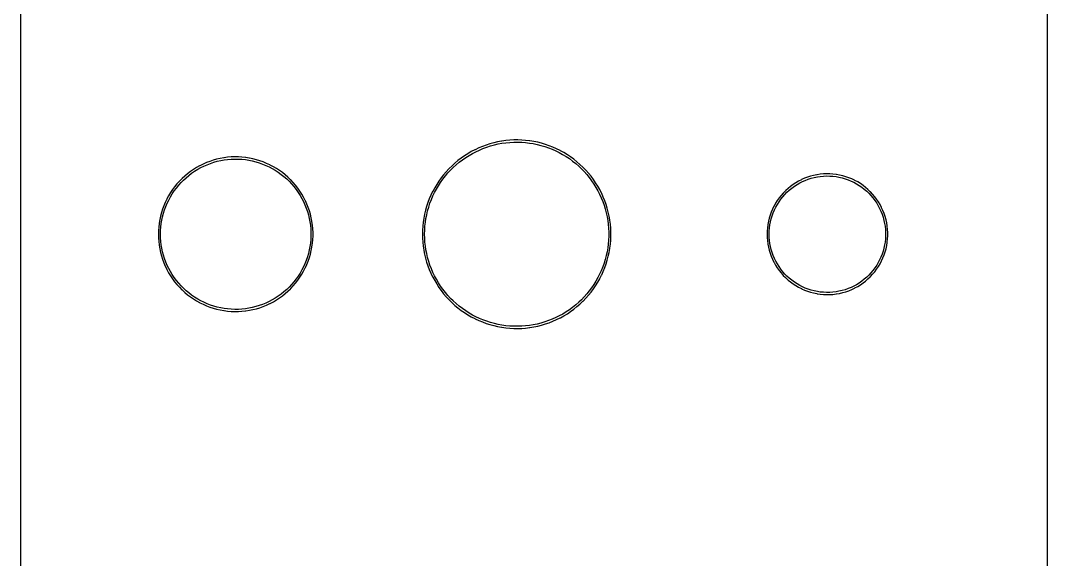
# Model space of a CAD drawing. Extents: x 1 to 62, y 0 to 129.
# Drawn here: x 1.3 to 61.9, y 32.8 to 64.6 of the extents above; entities that cross this region are included whole.
import ezdxf

# ---------------------------------------------------------------- set-up
doc = ezdxf.new("R2010")
doc.units = 0

msp = doc.modelspace()

# ---------------------------------------------------------------- linework, layer by layer
at = {"color": 34, "true_color": 0x008000}
for points in [[(1.27, 0.3175, 0), (61.88964, 0.3175, 0), (61.88964, 128.81864, 0), (1.27, 128.81864, 0), (1.27, 0.3175, 0)], [(30.38347, 57.5183, 0), (30.14726, 57.50559, 0), (29.91357, 57.48274, 0), (29.6799, 57.44972, 0), (29.66027, 57.44661, 0), (29.42913, 57.40597, 0), (29.20053, 57.35263, 0), (28.97447, 57.29167, 0), (28.75095, 57.21801, 0), (28.52997, 57.13673, 0), (28.31407, 57.04783, 0), (28.10071, 56.94623, 0), (28.08301, 56.93721, 0), (27.87473, 56.83053, 0), (27.67153, 56.71115, 0), (27.47341, 56.58669, 0), (27.28037, 56.45207, 0), (27.09241, 56.30983, 0), (26.91207, 56.15743, 0), (26.73935, 55.99995, 0), (26.57171, 55.83485, 0), (26.55766, 55.8208, 0), (26.39764, 55.64808, 0), (26.24524, 55.47028, 0), (26.10046, 55.28486, 0), (25.9633, 55.09436, 0), (25.8363, 54.89624, 0), (25.71692, 54.69304, 0), (25.60516, 54.4873, 0), (25.59614, 54.4696, 0), (25.49454, 54.25624, 0), (25.40056, 54.04034, 0), (25.31674, 53.8219, 0), (25.24308, 53.59838, 0), (25.17958, 53.37232, 0), (25.1237, 53.14372, 0), (25.08052, 52.91258, 0), (25.07741, 52.89295, 0), (25.04185, 52.66182, 0), (25.01646, 52.42813, 0), (25.00121, 52.19445, 0), (24.99613, 51.95824, 0), (25.00121, 51.72202, 0), (25.01646, 51.48833, 0), (25.04185, 51.25466, 0), (25.07741, 51.02352, 0), (25.08052, 51.00389, 0), (25.1237, 50.77275, 0), (25.17958, 50.54415, 0), (25.24308, 50.31809, 0), (25.31674, 50.09457, 0), (25.40056, 49.87613, 0), (25.49454, 49.66023, 0), (25.59614, 49.44687, 0), (25.60516, 49.42917, 0), (25.71692, 49.22343, 0), (25.8363, 49.02023, 0), (25.9633, 48.82211, 0), (26.10046, 48.63161, 0), (26.24524, 48.44619, 0), (26.39764, 48.26839, 0), (26.55766, 48.09567, 0), (26.57171, 48.08162, 0), (26.73935, 47.91652, 0), (26.91207, 47.75904, 0), (27.09241, 47.60664, 0), (27.28037, 47.4644, 0), (27.47341, 47.32978, 0), (27.67153, 47.20532, 0), (27.87473, 47.08594, 0), (28.08301, 46.97926, 0), (28.10071, 46.97024, 0), (28.31407, 46.86864, 0), (28.52997, 46.77974, 0), (28.75095, 46.69846, 0), (28.97447, 46.6248, 0), (29.20053, 46.56384, 0), (29.42913, 46.5105, 0), (29.66027, 46.46986, 0), (29.6799, 46.46676, 0), (29.91357, 46.43374, 0), (30.14726, 46.41088, 0), (30.38347, 46.39818, 0), (30.61716, 46.39564, 0), (30.85337, 46.40326, 0), (31.08705, 46.42104, 0), (31.32074, 46.44898, 0), (31.34036, 46.45208, 0), (31.5715, 46.49018, 0), (31.80264, 46.5359, 0), (32.03123, 46.59432, 0), (32.25475, 46.66036, 0), (32.47828, 46.73656, 0), (32.69672, 46.82292, 0), (32.91008, 46.9169, 0), (33.1209, 47.02358, 0), (33.13859, 47.0326, 0), (33.34688, 47.14436, 0), (33.54754, 47.26628, 0), (33.74311, 47.39582, 0), (33.93108, 47.53552, 0), (34.1165, 47.68284, 0), (34.2943, 47.83524, 0), (34.46448, 47.9978, 0), (34.47853, 48.01185, 0), (34.64109, 48.17949, 0), (34.79857, 48.35729, 0), (34.94589, 48.53763, 0), (35.08559, 48.72559, 0), (35.21767, 48.92117, 0), (35.34212, 49.12183, 0), (35.45897, 49.32503, 0), (35.46799, 49.34273, 0), (35.57331, 49.55089, 0), (35.57466, 49.55355, 0), (35.67119, 49.76691, 0), (35.76009, 49.98535, 0), (35.83883, 50.20633, 0), (35.90741, 50.42985, 0), (35.96582, 50.65845, 0), (36.01663, 50.88705, 0), (36.05727, 51.11819, 0), (36.06037, 51.13782, 0), (36.09086, 51.3715, 0), (36.11117, 51.60517, 0), (36.12133, 51.84139, 0), (36.12133, 52.07507, 0), (36.11117, 52.3113, 0), (36.09086, 52.54498, 0), (36.06037, 52.77866, 0), (36.05727, 52.79828, 0), (36.01663, 53.02942, 0), (35.96582, 53.25802, 0), (35.90741, 53.48662, 0), (35.83883, 53.71014, 0), (35.76009, 53.93112, 0), (35.67119, 54.14956, 0), (35.57466, 54.36292, 0), (35.46799, 54.57374, 0), (35.45897, 54.59144, 0), (35.34212, 54.79464, 0), (35.21767, 54.9953, 0), (35.08559, 55.19088, 0), (34.94589, 55.37884, 0), (34.79857, 55.55918, 0), (34.64109, 55.73698, 0), (34.47853, 55.90462, 0), (34.46448, 55.91867, 0), (34.2943, 56.08123, 0), (34.11651, 56.23362, 0), (34.1165, 56.23363, 0), (33.93108, 56.38095, 0), (33.74311, 56.52065, 0), (33.54754, 56.65019, 0), (33.34434, 56.77211, 0), (33.13859, 56.88387, 0), (33.1209, 56.89289, 0), (32.91008, 56.99957, 0), (32.69672, 57.09355, 0), (32.47828, 57.17991, 0), (32.25475, 57.25611, 0), (32.03123, 57.32215, 0), (31.80264, 57.38057, 0), (31.5715, 57.42629, 0), (31.34036, 57.46439, 0), (31.32074, 57.46749, 0), (31.08705, 57.49543, 0), (30.85337, 57.51322, 0), (30.61716, 57.52084, 0), (30.38347, 57.5183, 0)], [(31.08705, 46.54803, 0), (30.85337, 46.53025, 0), (30.61716, 46.52264, 0), (30.38347, 46.52517, 0), (30.14726, 46.53788, 0), (29.91357, 46.56074, 0), (29.68974, 46.59237, 0), (29.46838, 46.63129, 0), (29.23978, 46.68463, 0), (29.01372, 46.74559, 0), (28.7902, 46.81925, 0), (28.56922, 46.90053, 0), (28.35332, 46.98943, 0), (28.14123, 47.09042, 0), (27.94938, 47.18869, 0), (27.74618, 47.30807, 0), (27.54806, 47.43253, 0), (27.35502, 47.56715, 0), (27.16706, 47.70939, 0), (26.98672, 47.86179, 0), (26.814, 48.01927, 0), (26.65816, 48.17275, 0), (26.50039, 48.34304, 0), (26.34799, 48.52084, 0), (26.20321, 48.70626, 0), (26.06605, 48.89676, 0), (25.93905, 49.09488, 0), (25.81967, 49.29808, 0), (25.7127, 49.495, 0), (25.61533, 49.69948, 0), (25.52135, 49.91538, 0), (25.43753, 50.13382, 0), (25.36387, 50.35734, 0), (25.30037, 50.5834, 0), (25.24449, 50.812, 0), (25.20183, 51.04036, 0), (25.16886, 51.25466, 0), (25.14346, 51.48833, 0), (25.12822, 51.72202, 0), (25.12314, 51.95824, 0), (25.12822, 52.19445, 0), (25.14346, 52.42813, 0), (25.16886, 52.66182, 0), (25.20183, 52.8761, 0), (25.24449, 53.10447, 0), (25.30037, 53.33307, 0), (25.36387, 53.55913, 0), (25.43753, 53.78265, 0), (25.52135, 54.00109, 0), (25.61533, 54.21699, 0), (25.7127, 54.42147, 0), (25.81967, 54.61839, 0), (25.93905, 54.82159, 0), (26.06605, 55.01971, 0), (26.20321, 55.21021, 0), (26.34799, 55.39563, 0), (26.50039, 55.57343, 0), (26.65816, 55.74372, 0), (26.814, 55.8972, 0), (26.98672, 56.05468, 0), (27.16706, 56.20708, 0), (27.35502, 56.34932, 0), (27.54806, 56.48394, 0), (27.74618, 56.6084, 0), (27.94938, 56.72778, 0), (28.14123, 56.82605, 0), (28.35332, 56.92704, 0), (28.56922, 57.01594, 0), (28.7902, 57.09722, 0), (29.01372, 57.17088, 0), (29.23978, 57.23184, 0), (29.46838, 57.28518, 0), (29.69003, 57.32415, 0), (29.91357, 57.35574, 0), (30.14726, 57.37859, 0), (30.38347, 57.3913, 0), (30.61716, 57.39384, 0), (30.85337, 57.38622, 0), (31.08705, 57.36844, 0), (31.31796, 57.34082, 0), (31.53225, 57.3055, 0), (31.76339, 57.25978, 0), (31.99199, 57.20136, 0), (32.21551, 57.13532, 0), (32.43903, 57.05912, 0), (32.65747, 56.97276, 0), (32.87083, 56.87878, 0), (33.06565, 56.78019, 0), (33.26968, 56.66936, 0), (33.47289, 56.54744, 0), (33.66847, 56.4179, 0), (33.85643, 56.2782, 0), (34.04184, 56.13088, 0), (34.21965, 55.97848, 0), (34.38405, 55.82144, 0), (34.53834, 55.66233, 0), (34.69581, 55.48453, 0), (34.84314, 55.30419, 0), (34.98284, 55.11623, 0), (35.11492, 54.92065, 0), (35.23937, 54.71999, 0), (35.35569, 54.51771, 0), (35.45388, 54.32367, 0), (35.5504, 54.11031, 0), (35.6393, 53.89187, 0), (35.71804, 53.67089, 0), (35.78662, 53.44737, 0), (35.84503, 53.21877, 0), (35.89584, 52.99017, 0), (35.93439, 52.77092, 0), (35.96385, 52.54498, 0), (35.98418, 52.3113, 0), (35.99434, 52.07507, 0), (35.99434, 51.84139, 0), (35.98418, 51.60517, 0), (35.96385, 51.3715, 0), (35.93438, 51.14552, 0), (35.89584, 50.9263, 0), (35.84503, 50.6977, 0), (35.78662, 50.4691, 0), (35.71804, 50.24558, 0), (35.6393, 50.0246, 0), (35.5504, 49.80616, 0), (35.45388, 49.5928, 0), (35.35569, 49.39876, 0), (35.23937, 49.19648, 0), (35.11492, 48.99582, 0), (34.98284, 48.80024, 0), (34.84314, 48.61228, 0), (34.69581, 48.43194, 0), (34.53834, 48.25414, 0), (34.38405, 48.09503, 0), (34.21965, 47.93799, 0), (34.04184, 47.78559, 0), (33.85643, 47.63827, 0), (33.66847, 47.49857, 0), (33.47289, 47.36903, 0), (33.27223, 47.24711, 0), (33.06602, 47.13646, 0), (32.87083, 47.03769, 0), (32.65747, 46.94371, 0), (32.43903, 46.85735, 0), (32.21551, 46.78115, 0), (31.99199, 46.71511, 0), (31.76339, 46.65669, 0), (31.53225, 46.61097, 0), (31.31774, 46.57561, 0), (31.08705, 46.54803, 0)], [(13.70329, 56.515, 0), (13.49247, 56.49721, 0), (13.28166, 56.46927, 0), (13.26203, 56.46617, 0), (13.05375, 56.42807, 0), (12.84547, 56.38235, 0), (12.63973, 56.32393, 0), (12.43907, 56.25789, 0), (12.24095, 56.18169, 0), (12.24093, 56.18168, 0), (12.04537, 56.09533, 0), (11.85487, 56.00135, 0), (11.83717, 55.99233, 0), (11.65175, 55.89073, 0), (11.47141, 55.77643, 0), (11.29615, 55.65705, 0), (11.12597, 55.52751, 0), (10.96341, 55.39289, 0), (10.80593, 55.24811, 0), (10.79188, 55.23406, 0), (10.64456, 55.08166, 0), (10.50232, 54.92418, 0), (10.36769, 54.75908, 0), (10.2407, 54.5889, 0), (10.12132, 54.41364, 0), (10.0121, 54.23076, 0), (9.9105, 54.0428, 0), (9.90147, 54.0251, 0), (9.81004, 53.8346, 0), (9.72622, 53.63902, 0), (9.65255, 53.43836, 0), (9.58906, 53.2377, 0), (9.53318, 53.03196, 0), (9.49, 52.82368, 0), (9.45444, 52.61286, 0), (9.45134, 52.59324, 0), (9.42592, 52.38242, 0), (9.4107, 52.17159, 0), (9.40562, 51.95824, 0), (9.4107, 51.74487, 0), (9.42592, 51.53406, 0), (9.45134, 51.32324, 0), (9.45444, 51.30361, 0), (9.49, 51.09279, 0), (9.53318, 50.88451, 0), (9.58906, 50.67877, 0), (9.65255, 50.47811, 0), (9.72622, 50.27745, 0), (9.81004, 50.08187, 0), (9.90147, 49.89137, 0), (9.9105, 49.87367, 0), (10.0121, 49.68571, 0), (10.12132, 49.50283, 0), (10.2407, 49.32757, 0), (10.36769, 49.15739, 0), (10.50232, 48.99229, 0), (10.64456, 48.83481, 0), (10.79188, 48.68241, 0), (10.80593, 48.66836, 0), (10.96341, 48.52358, 0), (11.12597, 48.38896, 0), (11.29615, 48.25942, 0), (11.47141, 48.14004, 0), (11.65175, 48.02574, 0), (11.83717, 47.92414, 0), (11.85487, 47.91512, 0), (12.04537, 47.82114, 0), (12.24095, 47.73478, 0), (12.43907, 47.65858, 0), (12.63973, 47.59254, 0), (12.84547, 47.53412, 0), (13.05375, 47.4884, 0), (13.26203, 47.4503, 0), (13.28166, 47.4472, 0), (13.49247, 47.41926, 0), (13.70329, 47.40148, 0), (13.91666, 47.39386, 0), (14.13002, 47.3964, 0), (14.34083, 47.4091, 0), (14.55419, 47.43196, 0), (14.57382, 47.43506, 0), (14.7821, 47.46808, 0), (14.99038, 47.50872, 0), (15.19612, 47.56206, 0), (15.40186, 47.62302, 0), (15.59998, 47.69414, 0), (15.7981, 47.77542, 0), (15.99114, 47.86686, 0), (16.00884, 47.87588, 0), (16.1968, 47.97494, 0), (16.37968, 48.08162, 0), (16.55748, 48.19846, 0), (16.7302, 48.32292, 0), (16.8953, 48.455, 0), (17.05531, 48.5947, 0), (17.20771, 48.74202, 0), (17.22177, 48.75607, 0), (17.36909, 48.91101, 0), (17.50625, 49.07357, 0), (17.63833, 49.24121, 0), (17.76025, 49.41393, 0), (17.87455, 49.59427, 0), (17.97869, 49.77969, 0), (18.07775, 49.96765, 0), (18.08677, 49.98535, 0), (18.17313, 50.17839, 0), (18.25187, 50.37651, 0), (18.32045, 50.57717, 0), (18.38141, 50.78291, 0), (18.42967, 50.98865, 0), (18.47031, 51.19693, 0), (18.47342, 51.21655, 0), (18.50388, 51.42738, 0), (18.52422, 51.64074, 0), (18.53437, 51.85155, 0), (18.53437, 52.06491, 0), (18.52422, 52.27574, 0), (18.50388, 52.48909, 0), (18.50388, 52.4891, 0), (18.47342, 52.69992, 0), (18.47031, 52.71954, 0), (18.42967, 52.92782, 0), (18.38141, 53.13356, 0), (18.32045, 53.3393, 0), (18.25187, 53.53996, 0), (18.17313, 53.73808, 0), (18.08677, 53.93112, 0), (18.07775, 53.94882, 0), (17.97869, 54.13678, 0), (17.87455, 54.3222, 0), (17.76025, 54.50254, 0), (17.63833, 54.67526, 0), (17.50625, 54.8429, 0), (17.36909, 55.00546, 0), (17.22177, 55.1604, 0), (17.20771, 55.17445, 0), (17.05531, 55.32177, 0), (16.89531, 55.46146, 0), (16.8953, 55.46147, 0), (16.7302, 55.59355, 0), (16.55748, 55.71801, 0), (16.37968, 55.83485, 0), (16.1968, 55.94153, 0), (16.00884, 56.04059, 0), (15.99114, 56.04961, 0), (15.7981, 56.14105, 0), (15.59998, 56.22233, 0), (15.40186, 56.29345, 0), (15.19612, 56.35441, 0), (14.99038, 56.40775, 0), (14.7821, 56.44839, 0), (14.76248, 56.4515, 0), (14.57382, 56.48141, 0), (14.55419, 56.48451, 0), (14.34083, 56.50737, 0), (14.13002, 56.52008, 0), (13.91666, 56.52261, 0), (13.70329, 56.515, 0)], [(14.34083, 47.5361, 0), (14.13002, 47.52339, 0), (13.91666, 47.52086, 0), (13.70329, 47.52847, 0), (13.49247, 47.54626, 0), (13.29117, 47.57294, 0), (13.093, 47.60919, 0), (12.88472, 47.65491, 0), (12.67898, 47.71333, 0), (12.47832, 47.77937, 0), (12.2802, 47.85557, 0), (12.08462, 47.94193, 0), (11.90655, 48.02978, 0), (11.7264, 48.12849, 0), (11.54606, 48.24279, 0), (11.3708, 48.36217, 0), (11.20062, 48.49171, 0), (11.03807, 48.62632, 0), (11.03806, 48.62633, 0), (10.88479, 48.76724, 0), (10.74731, 48.90946, 0), (10.60507, 49.06694, 0), (10.47045, 49.23204, 0), (10.34345, 49.40222, 0), (10.22406, 49.57748, 0), (10.11485, 49.76036, 0), (10.018, 49.93951, 0), (9.93083, 50.12112, 0), (9.847, 50.3167, 0), (9.77335, 50.51736, 0), (9.70985, 50.71802, 0), (9.65396, 50.92376, 0), (9.61079, 51.13204, 0), (9.57777, 51.32779, 0), (9.55293, 51.53406, 0), (9.53769, 51.74487, 0), (9.53262, 51.95824, 0), (9.53769, 52.17159, 0), (9.55293, 52.38242, 0), (9.57777, 52.58866, 0), (9.61079, 52.78443, 0), (9.65396, 52.99271, 0), (9.70985, 53.19845, 0), (9.77335, 53.39911, 0), (9.847, 53.59977, 0), (9.93083, 53.79535, 0), (10.018, 53.97696, 0), (10.11485, 54.15611, 0), (10.22406, 54.33899, 0), (10.34345, 54.51425, 0), (10.47045, 54.68443, 0), (10.60507, 54.84953, 0), (10.74731, 55.00701, 0), (10.88479, 55.14923, 0), (11.03806, 55.29014, 0), (11.20062, 55.42476, 0), (11.3708, 55.5543, 0), (11.54606, 55.67368, 0), (11.7264, 55.78798, 0), (11.90655, 55.88669, 0), (12.08462, 55.97454, 0), (12.2802, 56.0609, 0), (12.47832, 56.1371, 0), (12.67898, 56.20314, 0), (12.88472, 56.26156, 0), (13.093, 56.30728, 0), (13.29118, 56.34353, 0), (13.49247, 56.37022, 0), (13.70329, 56.388, 0), (13.91666, 56.39561, 0), (14.13002, 56.39308, 0), (14.34083, 56.38037, 0), (14.55419, 56.35751, 0), (14.74285, 56.3276, 0), (14.95113, 56.28696, 0), (15.15687, 56.23362, 0), (15.36261, 56.17266, 0), (15.56073, 56.10154, 0), (15.75885, 56.02026, 0), (15.94611, 55.93156, 0), (16.12215, 55.83878, 0), (16.30502, 55.7321, 0), (16.48283, 55.61526, 0), (16.65555, 55.4908, 0), (16.82065, 55.35872, 0), (16.98067, 55.21902, 0), (17.12453, 55.07996, 0), (17.26634, 54.93081, 0), (17.4035, 54.76825, 0), (17.53558, 54.60061, 0), (17.6575, 54.42789, 0), (17.7718, 54.24755, 0), (17.87594, 54.06213, 0), (17.96767, 53.88807, 0), (18.05234, 53.69883, 0), (18.13108, 53.50071, 0), (18.19966, 53.30005, 0), (18.26062, 53.09431, 0), (18.30887, 52.88857, 0), (18.34846, 52.68566, 0), (18.37689, 52.4891, 0), (18.37689, 52.48909, 0), (18.39721, 52.27574, 0), (18.40737, 52.06491, 0), (18.40737, 51.85155, 0), (18.39721, 51.64074, 0), (18.37689, 51.42738, 0), (18.34846, 51.23081, 0), (18.30887, 51.0279, 0), (18.26062, 50.82216, 0), (18.19966, 50.61642, 0), (18.13108, 50.41576, 0), (18.05234, 50.21764, 0), (17.96765, 50.02835, 0), (17.87594, 49.85434, 0), (17.7718, 49.66892, 0), (17.6575, 49.48858, 0), (17.53558, 49.31586, 0), (17.4035, 49.14822, 0), (17.26634, 48.98566, 0), (17.12453, 48.83651, 0), (16.98067, 48.69745, 0), (16.98066, 48.69744, 0), (16.82065, 48.55775, 0), (16.65555, 48.42567, 0), (16.48283, 48.30121, 0), (16.30502, 48.18437, 0), (16.12215, 48.07769, 0), (15.94611, 47.98491, 0), (15.75885, 47.89621, 0), (15.56073, 47.81493, 0), (15.36261, 47.74381, 0), (15.15687, 47.68285, 0), (14.95113, 47.62951, 0), (14.74285, 47.58887, 0), (14.55399, 47.55893, 0), (14.34083, 47.5361, 0)], [(48.6664, 55.51423, 0), (48.47844, 55.49645, 0), (48.29302, 55.46851, 0), (48.27339, 55.46541, 0), (48.08797, 55.42731, 0), (47.90763, 55.38159, 0), (47.72729, 55.32317, 0), (47.55203, 55.25713, 0), (47.37931, 55.18093, 0), (47.36161, 55.17191, 0), (47.19397, 55.08555, 0), (47.03141, 54.99157, 0), (46.87393, 54.88997, 0), (46.72153, 54.77821, 0), (46.72152, 54.7782, 0), (46.57675, 54.66137, 0), (46.57674, 54.66136, 0), (46.43705, 54.53437, 0), (46.423, 54.52032, 0), (46.29092, 54.3857, 0), (46.16646, 54.246, 0), (46.04962, 54.09868, 0), (45.94294, 53.94374, 0), (45.84134, 53.78626, 0), (45.7499, 53.62116, 0), (45.74088, 53.60346, 0), (45.65706, 53.43582, 0), (45.5834, 53.2631, 0), (45.5199, 53.0853, 0), (45.46402, 52.9075, 0), (45.42084, 52.72462, 0), (45.38528, 52.5392, 0), (45.38218, 52.51957, 0), (45.35678, 52.33416, 0), (45.34154, 52.14619, 0), (45.33646, 51.95824, 0), (45.34154, 51.77027, 0), (45.35678, 51.58232, 0), (45.38218, 51.39689, 0), (45.38528, 51.37727, 0), (45.42084, 51.19185, 0), (45.46402, 51.00897, 0), (45.5199, 50.83117, 0), (45.5834, 50.65337, 0), (45.65706, 50.48065, 0), (45.65741, 50.47996, 0), (45.74088, 50.31301, 0), (45.7499, 50.29531, 0), (45.84134, 50.13021, 0), (45.94294, 49.97273, 0), (46.04962, 49.81779, 0), (46.16646, 49.67047, 0), (46.29092, 49.53077, 0), (46.423, 49.39615, 0), (46.43705, 49.3821, 0), (46.57675, 49.2551, 0), (46.72153, 49.13826, 0), (46.87393, 49.0265, 0), (47.03141, 48.9249, 0), (47.19397, 48.83092, 0), (47.19436, 48.83072, 0), (47.36161, 48.74456, 0), (47.37931, 48.73554, 0), (47.55203, 48.65934, 0), (47.72729, 48.5933, 0), (47.90763, 48.53488, 0), (48.08797, 48.48916, 0), (48.27339, 48.45106, 0), (48.29302, 48.44795, 0), (48.47844, 48.42002, 0), (48.6664, 48.40224, 0), (48.85436, 48.39462, 0), (49.03978, 48.39716, 0), (49.22774, 48.40986, 0), (49.41569, 48.43272, 0), (49.43532, 48.43582, 0), (49.62074, 48.46884, 0), (49.80362, 48.51202, 0), (49.98396, 48.56282, 0), (50.16176, 48.62632, 0), (50.33448, 48.69744, 0), (50.50466, 48.77618, 0), (50.52236, 48.7852, 0), (50.68746, 48.87664, 0), (50.84748, 48.97316, 0), (51.00242, 49.07984, 0), (51.15228, 49.19668, 0), (51.29452, 49.3186, 0), (51.42914, 49.44814, 0), (51.44319, 49.46219, 0), (51.57019, 49.59935, 0), (51.69211, 49.74413, 0), (51.80387, 49.89399, 0), (51.91055, 50.05147, 0), (52.00707, 50.21149, 0), (52.09343, 50.37913, 0), (52.10245, 50.39683, 0), (52.18119, 50.56701, 0), (52.24977, 50.74227, 0), (52.30819, 50.92007, 0), (52.35899, 51.10041, 0), (52.39963, 51.28583, 0), (52.43011, 51.47125, 0), (52.43321, 51.49088, 0), (52.45354, 51.6763, 0), (52.4637, 51.86426, 0), (52.4637, 52.05222, 0), (52.45354, 52.24018, 0), (52.43321, 52.4256, 0), (52.43011, 52.44522, 0), (52.39964, 52.63056, 0), (52.39963, 52.63064, 0), (52.35899, 52.81606, 0), (52.30819, 52.9964, 0), (52.24977, 53.1742, 0), (52.18119, 53.34946, 0), (52.10245, 53.51964, 0), (52.09343, 53.53734, 0), (52.00707, 53.70498, 0), (51.91055, 53.865, 0), (51.80387, 54.02248, 0), (51.69211, 54.17234, 0), (51.57019, 54.31712, 0), (51.44319, 54.45428, 0), (51.42914, 54.46833, 0), (51.29452, 54.59787, 0), (51.15228, 54.71979, 0), (51.00242, 54.83663, 0), (50.84748, 54.94331, 0), (50.68746, 55.03983, 0), (50.52236, 55.13127, 0), (50.50466, 55.14029, 0), (50.3345, 55.21902, 0), (50.33448, 55.21903, 0), (50.16178, 55.29014, 0), (50.16176, 55.29015, 0), (49.98396, 55.35365, 0), (49.80362, 55.40445, 0), (49.62074, 55.44763, 0), (49.43532, 55.48065, 0), (49.41569, 55.48376, 0), (49.22774, 55.50661, 0), (49.03978, 55.51931, 0), (48.85436, 55.52185, 0), (48.6664, 55.51423, 0)], [(49.22774, 48.53686, 0), (49.03978, 48.52415, 0), (48.85436, 48.52161, 0), (48.6664, 48.52923, 0), (48.47844, 48.54702, 0), (48.31, 48.57239, 0), (48.12722, 48.60995, 0), (47.94688, 48.65567, 0), (47.76654, 48.71409, 0), (47.59128, 48.78013, 0), (47.41989, 48.85574, 0), (47.26862, 48.93367, 0), (47.10606, 49.02765, 0), (46.94858, 49.12925, 0), (46.79618, 49.24101, 0), (46.6514, 49.35785, 0), (46.51415, 49.48262, 0), (46.39367, 49.60542, 0), (46.26921, 49.74512, 0), (46.15237, 49.89244, 0), (46.04569, 50.04738, 0), (45.94409, 50.20486, 0), (45.8544, 50.3668, 0), (45.77785, 50.5199, 0), (45.70419, 50.69262, 0), (45.64069, 50.87042, 0), (45.58481, 51.04822, 0), (45.54163, 51.2311, 0), (45.50751, 51.40901, 0), (45.48378, 51.58232, 0), (45.46854, 51.77027, 0), (45.46346, 51.95824, 0), (45.46854, 52.14619, 0), (45.48378, 52.33416, 0), (45.50752, 52.50749, 0), (45.54163, 52.68537, 0), (45.58481, 52.86825, 0), (45.64069, 53.04605, 0), (45.70419, 53.22385, 0), (45.77785, 53.39657, 0), (45.8544, 53.54967, 0), (45.94409, 53.71161, 0), (46.04569, 53.86909, 0), (46.15237, 54.02403, 0), (46.26921, 54.17135, 0), (46.39367, 54.31105, 0), (46.51415, 54.43385, 0), (46.6514, 54.55862, 0), (46.79618, 54.67546, 0), (46.94858, 54.78722, 0), (47.10606, 54.88882, 0), (47.26862, 54.9828, 0), (47.41989, 55.06073, 0), (47.59128, 55.13634, 0), (47.76654, 55.20238, 0), (47.94688, 55.2608, 0), (48.12722, 55.30652, 0), (48.31002, 55.34408, 0), (48.47844, 55.36946, 0), (48.6664, 55.38724, 0), (48.85436, 55.39485, 0), (49.03978, 55.39232, 0), (49.22774, 55.37962, 0), (49.40871, 55.35761, 0), (49.58149, 55.32684, 0), (49.76437, 55.28366, 0), (49.94471, 55.23286, 0), (50.12251, 55.16936, 0), (50.29523, 55.09824, 0), (50.45682, 55.02347, 0), (50.61281, 54.93708, 0), (50.77283, 54.84056, 0), (50.92777, 54.73388, 0), (51.07763, 54.61704, 0), (51.21987, 54.49512, 0), (51.34494, 54.37477, 0), (51.46744, 54.24247, 0), (51.58936, 54.09769, 0), (51.70112, 53.94783, 0), (51.8078, 53.79035, 0), (51.90432, 53.63033, 0), (51.98253, 53.47852, 0), (52.0604, 53.31021, 0), (52.12898, 53.13495, 0), (52.1874, 52.95715, 0), (52.2382, 52.77681, 0), (52.27884, 52.59139, 0), (52.30647, 52.42329, 0), (52.32654, 52.24018, 0), (52.3367, 52.05222, 0), (52.3367, 51.86426, 0), (52.32654, 51.6763, 0), (52.30647, 51.49317, 0), (52.27884, 51.32508, 0), (52.2382, 51.13966, 0), (52.1874, 50.95932, 0), (52.12898, 50.78152, 0), (52.0604, 50.60626, 0), (51.98253, 50.43795, 0), (51.90432, 50.28614, 0), (51.8078, 50.12612, 0), (51.70112, 49.96864, 0), (51.58936, 49.81878, 0), (51.46744, 49.674, 0), (51.34494, 49.5417, 0), (51.21987, 49.42135, 0), (51.07763, 49.29943, 0), (50.92777, 49.18259, 0), (50.77283, 49.07591, 0), (50.61281, 48.97939, 0), (50.45682, 48.893, 0), (50.29523, 48.81823, 0), (50.12251, 48.74711, 0), (49.94471, 48.68361, 0), (49.76437, 48.63281, 0), (49.58149, 48.58963, 0), (49.40872, 48.55886, 0), (49.22774, 48.53686, 0)]]:
    msp.add_polyline3d(points, close=True, dxfattribs=at)
at = {"color": 5, "true_color": 0x0000ff}
msp.add_polyline3d([(61.88963, 0.3175, 0), (61.88963, 128.81863, 0), (1.27, 128.81863, 0), (1.27, 0.3175, 0), (61.88963, 0.3175, 0)], close=True, dxfattribs=at)

doc.saveas('drawing.dxf')
